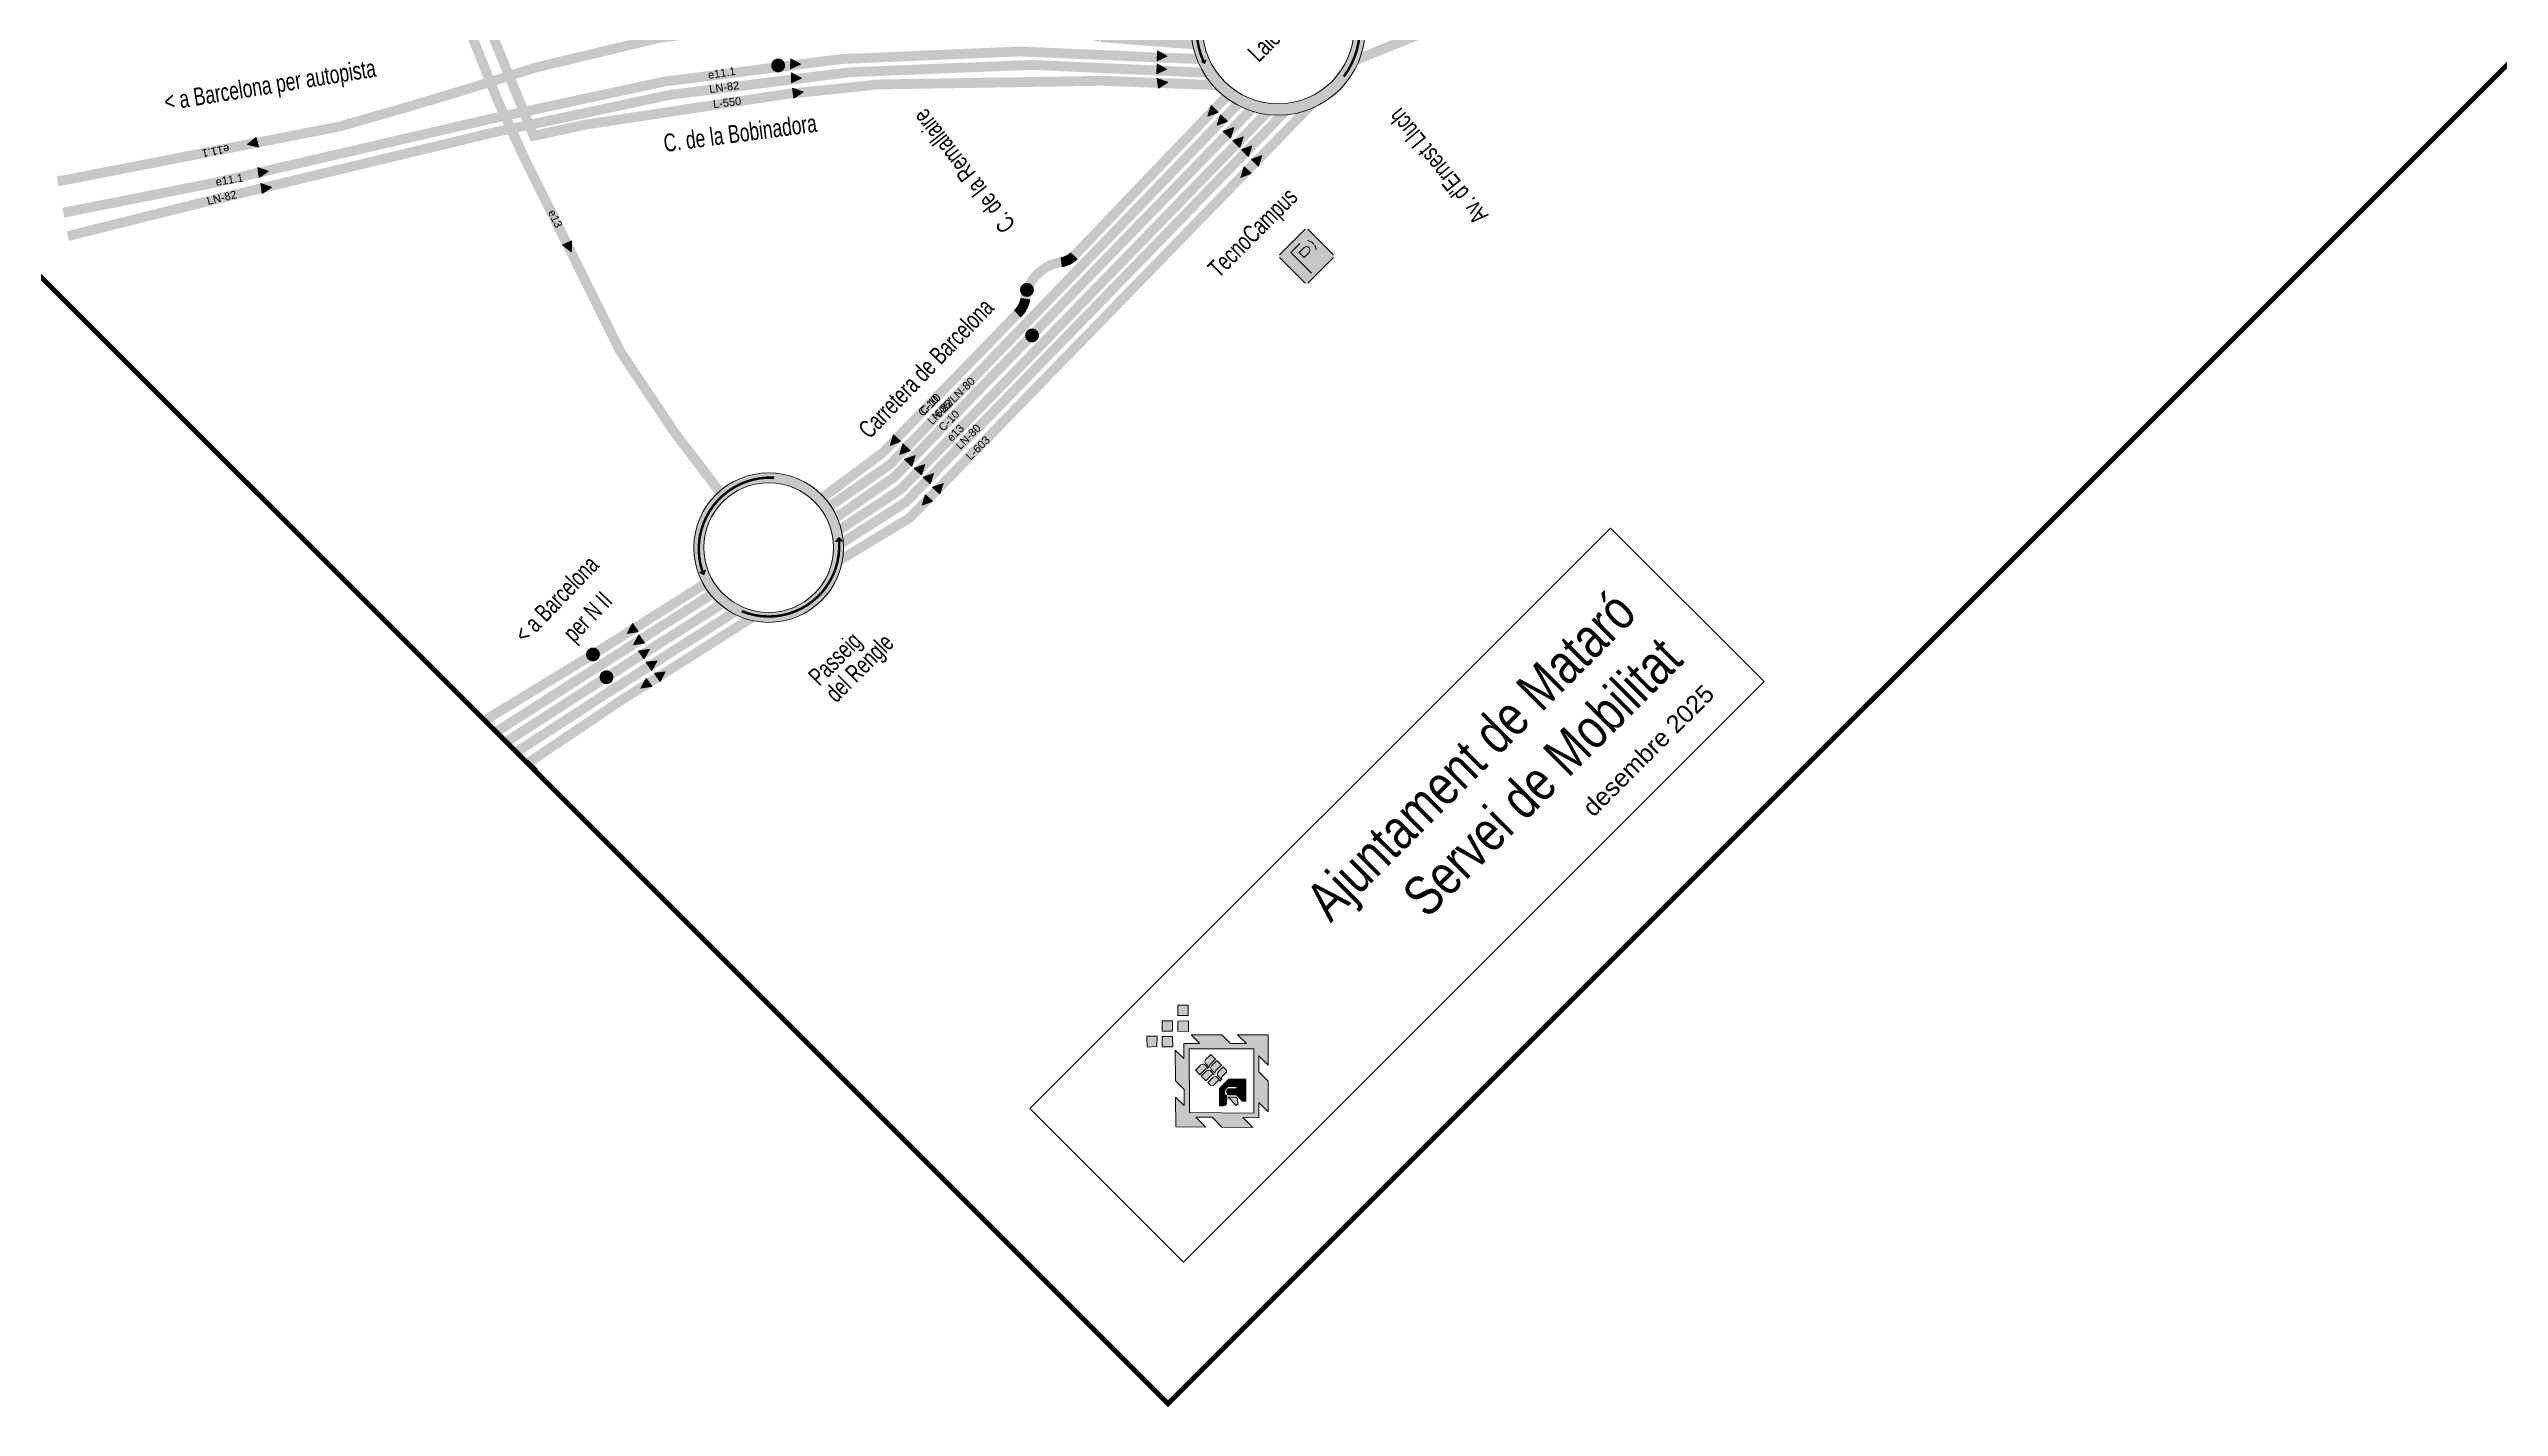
# Model space of a CAD drawing. Extents: x 449796 to 456316, y 4596501 to 4602531.
# Drawn here: x 451654 to 454127, y 4596501 to 4597873 of the extents above; entities that cross this region are included whole.
import ezdxf
from ezdxf.enums import TextEntityAlignment as Align

# ---------------------------------------------------------------- set-up
doc = ezdxf.new("R2010")
doc.units = 0
doc.linetypes.add('TRAZOSX2', pattern=[38.1, 25.4, -12.7])
doc.layers.get('0').update_dxf_attribs({"linetype": 'CONTINUOUS', "lineweight": 0})
for name, color, linetype, lineweight in [('BLANC', 7, 'CONTINUOUS', 0), ('CAPA_ROTONDES', 250, 'CONTINUOUS', 0), ('DIRECCIONS-PARADES', 7, 'CONTINUOUS', 0), ('L-550', 33, 'CONTINUOUS', 0), ('L-603', 33, 'CONTINUOUS', 0), ('L-605', 82, 'CONTINUOUS', 0), ('L-APARCAMENTPAGAMENT', 7, 'CONTINUOUS', 0), ('L-C10', 57, 'CONTINUOUS', 0), ('L-e11.1', 210, 'CONTINUOUS', 0), ('L-e13', 40, 'CONTINUOUS', 0), ('L-N80', 160, 'CONTINUOUS', 0), ('L-N82', 82, 'CONTINUOUS', 0), ('LOGO-MATARO', 7, 'CONTINUOUS', 0)]:
    doc.layers.add(name, color=color, linetype=linetype, lineweight=lineweight)
doc.styles.add('ARAIALN', font='arial.ttf', dxfattribs={"width": 0.8, "height": 18})
doc.styles.add('ARIAL', font='arial.ttf')

# ---------------------------------------------------------------- blocks, each defined once
blk = doc.blocks.new('A$C2B100E11')
at = {"layer": 'LOGO-MATARO'}
h = blk.add_hatch(color=256, dxfattribs=at)
h.paths.add_polyline_path([(11.14, 5.55), (6.51, 10.16), (1.99, 5.57), (6.53, 0.95)], flags=16)
h.paths.add_polyline_path([(3.26, 8.84), (5.44, 11.06), (5.44, 9.83), (6.5, 10.91), (7.66, 9.76), (7.66, 11), (9.84, 8.84), (9.84, 7.59), (10.98, 6.45), (10.98, 7.7), (13.16, 5.53), (10.98, 3.35), (10.98, 4.69), (9.84, 3.54), (9.84, 2.21), (7.66, 0.03), (7.66, 1.36), (6.57, 0.27), (5.44, 1.42), (5.44, 0), (3.26, 2.22), (3.26, 3.63), (2.11, 4.8), (2.11, 3.38), (0, 5.53), (2.11, 7.68), (2.11, 6.45), (3.26, 7.62)])
edge = h.paths.add_edge_path(flags=0)
edge.add_line((7.66, 6.44), (6.97, 6.44))
edge.add_arc((6.97, 6.09), 0.351, 88.7814, 157.4306)
edge.add_line((6.64, 6.22), (6.63, 5.6))
edge.add_arc((6.94, 5.51), 0.326, 110.3339, 164.0425, ccw=False)
edge.add_line((6.83, 5.82), (7.41, 5.81))
edge.add_arc((7.4, 6.08), 0.263, 271.9953, 354.3448)
edge.add_arc((-8.04, 6.15), 15.7, 359.6422, 361.0563)
edge = h.paths.add_edge_path(flags=0)
edge.add_line((5.44, 6.43), (6.12, 6.43))
edge.add_arc((6.13, 6.08), 0.351, 22.5694, 91.2186, ccw=False)
edge.add_line((6.45, 6.21), (6.47, 5.59))
edge.add_arc((6.16, 5.5), 0.326, 15.9575, 69.6661)
edge.add_line((6.27, 5.81), (5.69, 5.81))
edge.add_arc((5.7, 6.07), 0.263, 185.6552, 268.0047, ccw=False)
edge.add_arc((21.14, 6.14), 15.7, 178.9437, 180.3578, ccw=False)
h.paths.add_polyline_path([(5.84, 3.91), (6.38, 3.37), (6.39, 3.12), (6.04, 2.75), (5.83, 2.74)], flags=0)
edge = h.paths.add_edge_path(flags=0)
edge.add_line((7.66, 7.35), (7.66, 6.7))
edge.add_line((7.66, 6.7), (6.97, 6.7))
edge.add_arc((6.95, 6.27), 0.429, 88.0791, 139.1711)
edge.add_line((6.63, 6.55), (6.63, 7.11))
edge.add_arc((6.96, 7), 0.351, 98.0264, 162.8142, ccw=False)
edge.add_arc((7.29, -10.26), 17.62, 88.7852, 91.2148, ccw=False)
edge = h.paths.add_edge_path(flags=0)
edge.add_line((7.65, 8.19), (7.65, 7.54))
edge.add_line((7.65, 7.54), (6.95, 7.54))
edge.add_arc((6.94, 7.11), 0.429, 88.0791, 139.1711)
edge.add_line((6.62, 7.39), (6.62, 7.95))
edge.add_arc((6.95, 7.85), 0.351, 98.0264, 162.8142, ccw=False)
edge.add_arc((7.28, -9.42), 17.62, 88.7852, 91.2148, ccw=False)
edge = h.paths.add_edge_path(flags=0)
edge.add_line((5.43, 7.35), (5.43, 6.69))
edge.add_line((5.43, 6.69), (6.13, 6.69))
edge.add_arc((6.14, 6.27), 0.429, 40.8289, 91.9209, ccw=False)
edge.add_line((6.47, 6.55), (6.47, 7.1))
edge.add_arc((6.13, 7), 0.351, 17.1858, 81.9736)
edge.add_arc((5.81, -10.27), 17.62, 88.7852, 91.2148)
edge = h.paths.add_edge_path(flags=0)
edge.add_line((5.44, 8.19), (5.44, 7.54))
edge.add_line((5.44, 7.54), (6.14, 7.54))
edge.add_arc((6.15, 7.11), 0.429, 40.8289, 91.9209, ccw=False)
edge.add_line((6.48, 7.39), (6.48, 7.94))
edge.add_arc((6.14, 7.84), 0.351, 17.1858, 81.9736)
edge.add_arc((5.82, -9.43), 17.62, 88.7852, 91.2148)
h.paths.add_polyline_path([(8.08, 13.35), (8.81, 14.08), (9.56, 13.35), (8.82, 12.59)])
h.paths.add_polyline_path([(6.97, 12.21), (7.69, 12.94), (8.45, 12.21), (7.71, 11.45)])
h.paths.add_polyline_path([(5.84, 13.35), (6.57, 14.08), (7.32, 13.35), (6.58, 12.59)])
h.paths.add_polyline_path([(4.74, 12.22), (5.47, 12.95), (6.22, 12.22), (5.48, 11.46)])
h.paths.add_polyline_path([(3.64, 13.29), (4.41, 14.09), (5.13, 13.33), (4.37, 12.64)])
edge = h.paths.add_edge_path(flags=0)
edge.add_line((4.59, 3.92), (5.83, 5.16))
edge.add_line((5.83, 5.16), (7.2, 5.16))
edge.add_line((7.2, 5.16), (8.4, 3.96))
edge.add_line((8.4, 3.96), (6.82, 2.38))
edge.add_line((6.82, 2.38), (6.58, 2.62))
edge.add_line((6.58, 2.62), (6.61, 3.5))
edge.add_line((6.61, 3.5), (6.01, 4.1))
edge.add_arc((6.4, 4.14), 0.391, 84.6151, 185.3849, ccw=False)
edge.add_line((6.43, 4.53), (7.07, 3.89))
edge.add_line((7.07, 3.89), (7.23, 4.05))
edge.add_line((7.23, 4.05), (6.59, 4.69))
edge.add_line((6.59, 4.69), (6.16, 4.69))
edge.add_arc((6.87, 3.55), 1.34, 121.9075, 145.9976)
edge.add_arc((5.63, 4.15), 0.193, -48.5094, 48.5094, ccw=False)
edge.add_line((5.76, 4.01), (5.38, 3.68))
edge.add_arc((5.12, 3.84), 0.305, 225, 328.8261, ccw=False)
edge.add_line((4.9, 3.62), (4.6, 3.92))
blk.add_hatch(color=256, dxfattribs=at).paths.add_polyline_path([(7.07, 3.89), (6.43, 4.53, 0.470404), (6.01, 4.1), (6.61, 3.5), (6.58, 2.62), (6.82, 2.38), (8.4, 3.96), (7.2, 5.16), (5.83, 5.16), (4.59, 3.93), (4.9, 3.62, 0.486794), (5.38, 3.68), (5.76, 4.01, 0.450565), (5.76, 4.3, -0.105502), (6.16, 4.69), (6.59, 4.69), (7.23, 4.05)])
for points in [[(3.64, 13.29), (4.41, 14.09), (5.13, 13.33), (4.37, 12.64)], [(4.74, 12.22), (5.47, 12.95), (6.22, 12.22), (5.48, 11.46)], [(5.84, 13.35), (6.57, 14.08), (7.32, 13.35), (6.58, 12.59)], [(6.97, 12.21), (7.69, 12.94), (8.45, 12.21), (7.71, 11.45)], [(8.08, 13.35), (8.81, 14.08), (9.56, 13.35), (8.82, 12.59)], [(3.26, 8.84), (5.44, 11.06), (5.44, 9.83), (6.5, 10.91), (7.66, 9.76), (7.66, 11), (9.84, 8.84), (9.84, 7.59), (10.98, 6.45), (10.98, 7.7), (13.16, 5.53), (10.98, 3.35), (10.98, 4.69), (9.84, 3.54), (9.84, 2.21), (7.66, 0.03), (7.66, 1.36), (6.57, 0.27), (5.44, 1.42), (5.44, 0), (3.26, 2.22), (3.26, 3.63), (2.11, 4.8), (2.11, 3.38), (0, 5.53), (2.11, 7.68), (2.11, 6.45), (3.26, 7.62)], [(11.14, 5.55), (6.51, 10.16), (1.99, 5.57), (6.53, 0.95)], [(5.84, 3.91), (6.38, 3.37), (6.39, 3.12), (6.04, 2.75), (5.83, 2.74)]]:
    blk.add_lwpolyline(points, close=True)
for points in [[(5.44, 8.19), (5.44, 7.54), (6.14, 7.54, -0.226699), (6.48, 7.39), (6.48, 7.94, 0.290469), (6.19, 8.19, 0.010602)], [(7.65, 8.19), (7.65, 7.54), (6.95, 7.54, 0.226699), (6.62, 7.39), (6.62, 7.95, -0.290469), (6.9, 8.19, -0.010602)], [(5.43, 7.35), (5.43, 6.69), (6.13, 6.69, -0.226699), (6.47, 6.55), (6.47, 7.1, 0.290469), (6.18, 7.35, 0.010602)], [(5.44, 6.43), (6.12, 6.43, -0.308831), (6.45, 6.21), (6.47, 5.59, 0.238734), (6.27, 5.81), (5.69, 5.81, -0.375624), (5.44, 6.04, -0.00617)], [(7.66, 7.35), (7.66, 6.7), (6.97, 6.7, 0.226699), (6.63, 6.55), (6.63, 7.11, -0.290469), (6.91, 7.35, -0.010602)], [(7.66, 6.44), (6.97, 6.44, 0.308831), (6.64, 6.22), (6.63, 5.6, -0.238734), (6.83, 5.82), (7.41, 5.81, 0.375624), (7.66, 6.05, 0.00617)]]:
    blk.add_lwpolyline(points, format="xyb", close=True)
blk.add_lwpolyline([(4.59, 3.92), (5.83, 5.16), (7.2, 5.16), (8.4, 3.96), (6.82, 2.38), (6.58, 2.62), (6.61, 3.5), (6.01, 4.1, -0.470404), (6.43, 4.53), (7.07, 3.89), (7.23, 4.05), (6.59, 4.69), (6.16, 4.69, 0.105502), (5.76, 4.3, -0.450565), (5.76, 4.01), (5.38, 3.68, -0.486794), (4.9, 3.62), (4.6, 3.92)], format="xyb")
blk = doc.blocks.new('P')
at = {"layer": 'L-APARCAMENTPAGAMENT'}
blk.add_hatch(color=172, dxfattribs=at).paths.add_polyline_path([(1.4, 40, 0.414214), (-0.6, 38), (-0.6, 1.4, 0.414214), (1.4, -0.6), (38, -0.6, 0.414214), (40, 1.4), (40, 38, 0.414214), (38, 40)])
at = {"layer": 'L-APARCAMENTPAGAMENT', "true_color": 0xffffff}
h = blk.add_hatch(color=7, dxfattribs=at)
edge = h.paths.add_edge_path(flags=16)
edge.add_arc((24.1, 23.9), 3.5, 30.7106, 49.3001, ccw=False)
edge.add_arc((24.1, 23.9), 3.5, 5.5925, 30.7106, ccw=False)
edge.add_arc((24.1, 23.9), 3.5, 0, 5.5925, ccw=False)
edge.add_arc((24.1, 23.9), 3.5, -8.895, 0, ccw=False)
edge.add_arc((24.1, 23.9), 3.5, -29.7916, -8.895, ccw=False)
edge.add_arc((24.1, 23.9), 3.5, -51.2645, -29.7916, ccw=False)
edge.add_arc((24.1, 23.9), 3.5, 299.6228, 308.7355, ccw=False)
edge.add_arc((24.1, 23.9), 3.5, 279.6705, 299.6228, ccw=False)
edge.add_arc((24.1, 23.9), 3.5, 270, 279.6705, ccw=False)
edge.add_line((24.1, 20.4), (17.2, 20.4))
edge.add_line((17.2, 20.4), (17.2, 27.4))
edge.add_line((17.2, 27.4), (24.1, 27.4))
edge.add_arc((24.1, 23.9), 3.5, 64.2014, 90, ccw=False)
edge.add_arc((24.1, 23.9), 3.5, 49.3001, 64.2014, ccw=False)
edge = h.paths.add_edge_path()
edge.add_arc((24.1, 23.9), 9.58, 307.6794, 313.642)
edge.add_arc((24.1, 23.9), 9.58, 313.642, 322.5504)
edge.add_arc((24.1, 23.9), 9.58, -37.4496, -30.2036)
edge.add_arc((24.1, 23.9), 9.58, -30.2036, -24.893)
edge.add_arc((24.1, 23.9), 9.58, -24.893, -20.7417)
edge.add_arc((24.1, 23.9), 9.58, -20.7417, -11.7731)
edge.add_arc((24.1, 23.9), 9.58, -11.7731, -6.349)
edge.add_arc((24.1, 23.9), 9.58, -6.349, 0)
edge.add_arc((24.1, 23.9), 9.58, 0, 5.6673)
edge.add_arc((24.1, 23.9), 9.58, 5.6673, 12.1932)
edge.add_arc((24.1, 23.9), 9.58, 12.1932, 19.5277)
edge.add_arc((24.1, 23.9), 9.58, 19.5277, 32.6836)
edge.add_arc((24.1, 23.9), 9.58, 32.6836, 38.0298)
edge.add_arc((24.1, 23.9), 9.58, 38.0298, 48.4656)
edge.add_arc((24.1, 23.9), 9.58, 48.4656, 55.5625)
edge.add_arc((24.1, 23.9), 9.58, 55.5625, 61.6546)
edge.add_arc((24.1, 23.9), 9.58, 61.6546, 71.8293)
edge.add_arc((24.1, 23.9), 9.58, 71.8293, 90)
edge.add_line((24.1, 33.5), (11.1, 33.5))
edge.add_line((11.1, 33.5), (11.1, 3.9))
edge.add_line((11.1, 3.9), (17.2, 3.9))
edge.add_line((17.2, 3.9), (17.2, 14.3))
edge.add_line((17.2, 14.3), (24.1, 14.3))
edge.add_arc((24.1, 23.9), 9.58, 270, 286.2428)
edge.add_arc((24.1, 23.9), 9.58, 286.2428, 293.5077)
edge.add_arc((24.1, 23.9), 9.58, 293.5077, 301.4632)
edge.add_arc((24.1, 23.9), 9.58, 301.4632, 307.6794)
at = {"layer": 'BLANC', "color": 7, "true_color": 0xffffff}
blk.add_lwpolyline([(26.3, 26.6, -0.08129), (27.1, 25.7, -0.110039), (27.5, 24.3, -0.024407), (27.6, 23.9, -0.038831), (27.5, 23.4, -0.091432), (27.1, 22.2, -0.093968), (26.2, 21.2, -0.039783), (25.8, 20.9, -0.087279), (24.6, 20.5, -0.042221), (24.1, 20.4), (17.2, 20.4), (17.2, 27.4), (24.1, 27.4, -0.113046), (25.6, 27.1, -0.065111)], format="xyb", close=True, dxfattribs=at)
at = {"layer": 'L-APARCAMENTPAGAMENT', "color": 0}
for p, q in [((-0.6, 1.4), (-0.6, 38)), ((1.4, 40), (38, 40)), ((40, 38), (40, 1.4)), ((38, -0.6), (1.4, -0.6))]:
    blk.add_line(p, q, dxfattribs=at)
at = {"layer": 'L-APARCAMENTPAGAMENT', "color": 7, "true_color": 0xffffff}
for p, q in [((24.1, 33.5), (11.1, 33.5)), ((11.1, 33.5), (11.1, 3.9))]:
    blk.add_line(p, q, dxfattribs=at)
for start, end in [(32.6836, 38.0298), (19.5277, 32.6836), (12.1932, 19.5277), (5.6673, 12.1932), (360, 5.6673), (313.642, 322.5504), (322.5504, 329.7964), (329.7964, 335.107), (335.107, 339.2583), (339.2583, 348.2269), (353.651, 0)]:
    blk.add_arc((24.1, 23.9), 9.58, start, end, dxfattribs=at)
blk = doc.blocks.new('PARADA')
h = blk.add_hatch(color=7)
edge = h.paths.add_edge_path(flags=17)
edge.add_arc((-2.1, -1.3), 2.16, 0, 360)
edge = h.paths.add_edge_path()
edge.add_arc((-2.1, -1.3), 3.24, 0, 360)
blk.add_hatch(color=0).paths.add_polyline_path([(-0.4, 0.5, 1), (-3.9, -3.1, 1)])
at = {"color": 0}
blk.add_circle((-2.1, -1.3), 2.5, dxfattribs=at)
blk = doc.blocks.new('DIRECCIO')
at = {"layer": 'DIRECCIONS-PARADES', "linetype": 'TRAZOSX2', "extrusion": (-1.22257e-16, 7.05676e-18, -1)}
blk.add_hatch(color=0, dxfattribs=at).paths.add_polyline_path([(-0.6, 10), (0, 0), (9.7, 5.6)])
at = {"layer": 'DIRECCIONS-PARADES', "color": 0, "linetype": 'TRAZOSX2', "extrusion": (-1.22257e-16, 7.05676e-18, -1)}
for p, q in [((0.6, 10), (-9.7, 5.6)), ((-9.7, 5.6), (0, 0))]:
    blk.add_line(p, q, dxfattribs=at)
at = {"layer": 'DIRECCIONS-PARADES', "linetype": 'TRAZOSX2', "extrusion": (-1.22257e-16, 7.05676e-18, -1)}
blk.add_line((0, 0), (0.6, 10), dxfattribs=at)

msp = doc.modelspace()

# ---------------------------------------------------------------- hatches: boundary and pattern name
at = {"layer": 'CAPA_ROTONDES'}
h = msp.add_hatch(color=256, dxfattribs=at)
h.paths.add_polyline_path([(452957.1, 4597955.7, 1), (452833, 4597831.6, 1)])
h.paths.add_polyline_path([(452949, 4597947.6, -1), (452841, 4597839.6, -1)], flags=16)
at = {"layer": 'CAPA_ROTONDES', "linetype": 'TRAZOSX2', "true_color": 0xffffff}
for points in [[(452822.9, 4597862), (452819.6, 4597860.9, 0.000316), (452819.6, 4597860.8), (452816.8, 4597859.8), (452820.9, 4597857.3)], [(452451.8, 4597375.4), (452448.3, 4597375.4), (452451.7, 4597379.3), (452454.8, 4597375.6), (452451.8, 4597375.5, -0.000321)], [(452317.1, 4597346.2), (452313.8, 4597345.2, 0.000316), (452313.8, 4597345.1), (452311, 4597344), (452315.2, 4597341.5)]]:
    msp.add_hatch(color=7, dxfattribs=at).paths.add_polyline_path(points)
at = {"layer": 'CAPA_ROTONDES'}
h = msp.add_hatch(color=256, dxfattribs=at)
h.paths.add_polyline_path([(452434.1, 4597422.5, 1), (452327.3, 4597315.7, 1)])
h.paths.add_polyline_path([(452427, 4597415.4, -1), (452334.4, 4597322.7, -1)], flags=16)

# ---------------------------------------------------------------- linework, layer by layer
at = {"const_width": 5}
msp.add_lwpolyline([(452783.8, 4596504.8), (456312, 4600033), (453817.1, 4602527.9), (450288.9, 4598999.8)], close=True, dxfattribs=at)
msp.add_lwpolyline([(452644.3, 4596802.7), (453230.5, 4597388.8), (453385.5, 4597233.8), (452799.3, 4596647.7)], close=True)
for centre, radius in [((452895, 4597893.6), 87.8), ((452895, 4597893.6), 76.4), ((452380.7, 4597369.1), 75.5), ((452380.7, 4597369.1), 65.5)]:
    msp.add_circle(centre, radius)
at = {"layer": 'CAPA_ROTONDES', "color": 254, "linetype": 'TRAZOSX2'}
for p, q in [((452451.7, 4597379.3), (452448.3, 4597375.4)), ((452448.3, 4597375.4), (452451.8, 4597375.4)), ((452454.8, 4597375.6), (452451.7, 4597379.3)), ((452451.8, 4597375.5), (452454.8, 4597375.6)), ((452313.8, 4597345.1), (452311, 4597344)), ((452311, 4597344), (452315.2, 4597341.5)), ((452317.1, 4597346.2), (452313.8, 4597345.2)), ((452315.2, 4597341.5), (452317.1, 4597346.2))]:
    msp.add_line(p, q, dxfattribs=at)
at = {"layer": 'CAPA_ROTONDES', "color": 7, "true_color": 0xffffff, "const_width": 2.5}
for points in [[(452819.8, 4597859.6, -0.47736), (452877.1, 4597972.6, -1.507607)], [(452929.2, 4597968, -0.479284), (452961.2, 4597844.7, -1.507607)], [(452313.8, 4597345.1, -0.529278), (452386.2, 4597439.7, -1.507607)], [(452451.8, 4597375.5, -0.55585), (452353.6, 4597304.9, -1.507607)]]:
    msp.add_lwpolyline(points, format="xyb", dxfattribs=at)
at = {"layer": 'L-550', "const_width": 10}
msp.add_lwpolyline([(451939, 4598267.7), (451996.8, 4598137.8), (452088.5, 4597919.3), (452143.5, 4597784.9), (452195.9, 4597796.2), (452399.2, 4597827.2), (452492.2, 4597836.8), (452615.6, 4597838.8), (452717.1, 4597840.5), (452836.8, 4597835.9)], dxfattribs=at)
at = {"layer": 'L-603'}
msp.add_line((452137.9, 4597154), (452146.9, 4597145.5), dxfattribs=at)
at = {"layer": 'L-603', "const_width": 10}
for points in [[(452973.5, 4597861.6), (453661.5, 4598138), (454022.2, 4598482.5)], [(452449.1, 4597354.3), (452523.3, 4597399.3), (452932.7, 4597820.7)], [(452230.1, 4597213.8), (452368.5, 4597301.3)]]:
    msp.add_lwpolyline(points, dxfattribs=at)
at = {"layer": 'L-603', "linetype": 'TRAZOSX2', "ltscale": 0.4, "const_width": 10}
msp.add_lwpolyline([(452230.1, 4597213.8), (452137.3, 4597151.3)], dxfattribs=at)
at = {"layer": 'L-605', "const_width": 10}
msp.add_lwpolyline([(452828.4, 4597848.4, 0.085021), (452102.1, 4597788.1), (451816.1, 4597719.3)], format="xyb", dxfattribs=at)
for points in [[(452442.2, 4597410.7), (452503.3, 4597453.2), (452859.1, 4597822.1)], [(452209.2, 4597249.3), (452327.3, 4597324.6)]]:
    msp.add_lwpolyline(points, dxfattribs=at)
at = {"layer": 'L-605', "linetype": 'TRAZOSX2', "ltscale": 0.4, "const_width": 10}
for points in [[(451816.1, 4597719.3), (451673.3, 4597683.7)], [(452209.2, 4597249.3), (452105.6, 4597183)]]:
    msp.add_lwpolyline(points, dxfattribs=at)
at = {"layer": 'L-C10'}
msp.add_lwpolyline([(452433.9, 4597418.7, 10, 10, 0), (452495.3, 4597464.4, 10, 10, 0), (452631.6, 4597605.1, 10, 10, 0.168215), (452639.8, 4597620.4, 10, 10, -0.340705), (452676, 4597657.3, 10, 10, 0.163799), (452689, 4597663.8, 10, 10, 0), (452845.2, 4597827.1, 0, 0, 0)], format="xyseb", dxfattribs=at)
at = {"layer": 'L-C10', "const_width": 10}
for points in [[(452447.4, 4597398.7), (452507.2, 4597440.1), (452872.5, 4597816.4)], [(452202.6, 4597260.7), (452320.3, 4597335)], [(452216.1, 4597237.7), (452337.8, 4597315)]]:
    msp.add_lwpolyline(points, dxfattribs=at)
at = {"layer": 'L-C10', "linetype": 'TRAZOSX2', "ltscale": 0.4, "const_width": 10}
for points in [[(452202.6, 4597260.7), (452094, 4597194.6)], [(452216.1, 4597237.7), (452115.7, 4597172.9)]]:
    msp.add_lwpolyline(points, dxfattribs=at)
at = {"layer": 'L-e11.1', "const_width": 10}
for points in [[(452813.8, 4597876.9), (452715.8, 4597884.5, 0.105922), (452522, 4597908.4, 0.068537), (452145.3, 4597853.8, -0.010741), (451946.2, 4597794), (451804, 4597766.3)], [(452814.4, 4597862.4, 0.08494), (452098.7, 4597801.7), (451821, 4597737.4)]]:
    msp.add_lwpolyline(points, format="xyb", dxfattribs=at)
at = {"layer": 'L-e11.1', "linetype": 'TRAZOSX2', "ltscale": 0.4, "const_width": 10}
for points in [[(451804, 4597766.3), (451663, 4597738.8)], [(451821, 4597737.4), (451668.7, 4597707.3)]]:
    msp.add_lwpolyline(points, dxfattribs=at)
at = {"layer": 'L-e13', "const_width": 10}
msp.add_lwpolyline([(452332.4, 4597424.1), (452285.7, 4597485.3), (452231, 4597567.1), (452134.6, 4597761.5), (452107, 4597820.9, 0.009784), (451925.4, 4598261.3)], format="xyb", dxfattribs=at)
msp.add_lwpolyline([(452451, 4597386.3), (452514, 4597427.9), (452887.6, 4597812.4)], dxfattribs=at)
at = {"layer": 'L-N80', "const_width": 10}
for points in [[(452451.8, 4597372), (452518.9, 4597414.8), (452901.5, 4597808.9)], [(452223.1, 4597225.7), (452350.3, 4597306.6)]]:
    msp.add_lwpolyline(points, dxfattribs=at)
at = {"layer": 'L-N80', "linetype": 'TRAZOSX2', "ltscale": 0.4, "const_width": 10}
msp.add_lwpolyline([(452223.1, 4597225.7), (452126, 4597162.6)], dxfattribs=at)
at = {"layer": 'L-N82', "const_width": 10}
msp.add_lwpolyline([(452828.4, 4597848.4, 0.085021), (452102.1, 4597788.1), (451816.1, 4597719.3)], format="xyb", dxfattribs=at)
for points in [[(452442.2, 4597410.7), (452503.3, 4597453.2), (452859.1, 4597822.1)], [(452209.2, 4597249.3), (452327.3, 4597324.6)]]:
    msp.add_lwpolyline(points, dxfattribs=at)
at = {"layer": 'L-N82', "linetype": 'TRAZOSX2', "ltscale": 0.4, "const_width": 10}
for points in [[(451816.1, 4597719.3), (451673.3, 4597683.7)], [(452209.2, 4597249.3), (452105.6, 4597183)]]:
    msp.add_lwpolyline(points, dxfattribs=at)

# ---------------------------------------------------------------- block references
at = {"xscale": 10, "yscale": 10, "zscale": 10, "rotation": 45.00000000000002}
msp.add_blockref('A$C2B100E11', (452830.9, 4596745.1), dxfattribs=at)
at = {"layer": 'L-550', "color": 7, "true_color": 0xffffff, "rotation": 190.655124021283}
for p in [(452404.9, 4597832.9), (452772.9, 4597842.9)]:
    msp.add_blockref('DIRECCIO', p, dxfattribs=at)
at = {"layer": 'L-603', "color": 7, "linetype": 'TRAZOSX2', "true_color": 0xffffff}
for p, rotation in [((452867.9, 4597761.2), 229.6208852666943), ((452867.8, 4597746.7), 49.6208852784405), ((452546.1, 4597415.6), 49.6208852784405), ((452546.2, 4597430.2), 229.6208852666943), ((452265.3, 4597242.2), 218.3344544566332), ((452262.8, 4597228.7), 38.33445446837948)]:
    msp.add_blockref('DIRECCIO', p, dxfattribs=dict(at, rotation=rotation))
at = {"layer": 'L-605', "color": 7, "linetype": 'TRAZOSX2', "true_color": 0xffffff}
for p, rotation in [((452403.9, 4597848.5), 181.7165394418844), ((452772.9, 4597857.6), 181.7165394418844), ((452844, 4597799.3), 49.6208852784405), ((452523.5, 4597466.8), 49.6208852784405)]:
    msp.add_blockref('DIRECCIO', p, dxfattribs=dict(at, rotation=rotation))
at = {"layer": 'L-605', "color": 7, "true_color": 0xffffff, "rotation": 38.33445446837948}
msp.add_blockref('DIRECCIO', (452255.4, 4597272.7), dxfattribs=at)
at = {"layer": 'L-APARCAMENTPAGAMENT', "color": 0, "rotation": 45.00000000000001}
msp.add_blockref('P', (452923.5, 4597635.6), dxfattribs=at)
at = {"layer": 'L-C10', "color": 7, "true_color": 0xffffff}
for p, rotation in [((452834.5, 4597808.6), 49.6208852784405), ((452839.6, 4597789.6), 229.6208852666943), ((452513.9, 4597476.1), 49.6208852784405), ((452517.9, 4597458.4), 229.6208852666943), ((452249, 4597284.1), 38.33445446837948), ((452249.4, 4597264.9), 218.3344544566332)]:
    msp.add_blockref('DIRECCIO', p, dxfattribs=dict(at, rotation=rotation))
at = {"layer": 'L-C10', "color": 7, "true_color": 0xffffff, "xscale": 2.16, "yscale": 2.16, "zscale": 2.16, "rotation": 45.00000000000001}
for p in [(452642.6, 4597634.5), (452647.8, 4597588.5), (452204.6, 4597266.4), (452218.2, 4597243.4)]:
    msp.add_blockref('PARADA', p, dxfattribs=at)
at = {"layer": 'L-e11.1', "color": 7, "linetype": 'TRAZOSX2', "true_color": 0xffffff, "xscale": 2.16, "yscale": 2.16, "zscale": 2.16, "rotation": 45.00000000000001}
msp.add_blockref('PARADA', (452391.5, 4597861.2), dxfattribs=at)
at = {"layer": 'L-e11.1', "color": 7, "linetype": 'TRAZOSX2', "true_color": 0xffffff}
for p, rotation in [((452403.2, 4597862.5), 181.7165394418844), ((452773.2, 4597870.7), 181.7165394418844), ((451865.6, 4597773.4), 16.34828989851237), ((451864.9, 4597752.8), 191.4125888535151)]:
    msp.add_blockref('DIRECCIO', p, dxfattribs=dict(at, rotation=rotation))
at = {"layer": 'L-e13', "color": 7, "true_color": 0xffffff, "rotation": 229.6208852666943}
for p in [(452849.2, 4597780.1), (452527.7, 4597449.4)]:
    msp.add_blockref('DIRECCIO', p, dxfattribs=at)
at = {"layer": 'L-N80', "color": 7, "linetype": 'TRAZOSX2', "true_color": 0xffffff}
for p, rotation in [((452857.9, 4597771.1), 229.6208852666943), ((452536.5, 4597440.3), 229.6208852666943), ((452257.2, 4597253.3), 218.3344544566332)]:
    msp.add_blockref('DIRECCIO', p, dxfattribs=dict(at, rotation=rotation))
at = {"layer": 'L-N82', "color": 7, "linetype": 'TRAZOSX2', "true_color": 0xffffff}
for p, rotation in [((452403.9, 4597848.5), 181.7165394418844), ((452772.9, 4597857.6), 181.7165394418844), ((452844, 4597799.3), 49.6208852784405), ((451868.1, 4597736.7), 191.4125888535151), ((452181.8, 4597679), 118.5465732646954), ((452523.5, 4597466.8), 49.6208852784405)]:
    msp.add_blockref('DIRECCIO', p, dxfattribs=dict(at, rotation=rotation))
at = {"layer": 'L-N82', "color": 7, "true_color": 0xffffff, "rotation": 38.33445446837948}
msp.add_blockref('DIRECCIO', (452255.4, 4597272.7), dxfattribs=at)

# ---------------------------------------------------------------- texts
at = {"color": 0, "style": 'ARAIALN', "width": 0.7}
for s, rotation, p in [('Laietana', 45, (452875.3, 4597858.3)), ('< a Barcelona per autopista', 9.2186, (451772.3, 4597810.3)), ('C. de la Remallaire', 127.7436, (452630.7, 4597695.7)), ("Av. d'Ernest Lluch", 129.0837, (453107.8, 4597704.9)), ('C. de la Bobinadora', 7.6372, (452276, 4597768.5)), ('TecnoCampus', 45, (452835, 4597640.5)), ('Carretera de Barcelona', 46.1902, (452482.6, 4597478)), ('< a Barcelona', 46.1902, (452135.2, 4597271.5)), ('per N II', 46.1902, (452184.3, 4597272.4)), ('Passeig', 45, (452431.8, 4597228.6)), ('del Rengle', 45, (452448.9, 4597211.6))]:
    msp.add_text(s, height=18, rotation=rotation, dxfattribs=at).set_placement(p)
at = {"color": 0, "style": 'ARIAL'}
msp.add_text('desembre 2025', height=18, rotation=45, dxfattribs=at).set_placement((453336.7, 4597219.7), align=Align.RIGHT)
at = {"layer": 'L-550', "color": 7, "true_color": 0xffffff, "style": 'ARAIALN'}
msp.add_text('L-550', height=8, rotation=6.6808, dxfattribs=at).set_placement((452325, 4597812.9))
at = {"layer": 'L-603', "color": 0, "style": 'ARAIALN'}
msp.add_text('L-603', height=8, rotation=45, dxfattribs=at).set_placement((452584.6, 4597456.8))
at = {"layer": 'L-605', "color": 0, "style": 'ARAIALN'}
msp.add_text('L-605/LN-80', height=8, rotation=45, dxfattribs=at).set_placement((452545.8, 4597492.5))
at = {"layer": 'L-C10', "color": 7, "true_color": 0xffffff, "style": 'ARAIALN'}
for p in [(452536.2, 4597501), (452556.9, 4597486)]:
    msp.add_text('C-10', height=8, rotation=45, dxfattribs=at).set_placement(p)
at = {"layer": 'L-C10', "color": 0, "style": 'ARAIALN'}
msp.add_text('C-10', height=8, rotation=45, dxfattribs=at).set_placement((452538, 4597502.9))
at = {"layer": 'L-e11.1', "color": 0, "style": 'ARAIALN'}
for rotation, p in [(9.0561, (452320.1, 4597842.2)), (190.8042, (451835.5, 4597776)), (9.0561, (451823.2, 4597734.4))]:
    msp.add_text('e11.1', height=8, rotation=rotation, dxfattribs=at).set_placement(p)
at = {"layer": 'L-e13', "color": 0, "style": 'ARAIALN'}
for rotation, p in [(295.668, (452157.7, 4597707.9)), (45, (452565.4, 4597475.6))]:
    msp.add_text('e13', height=8, rotation=rotation, dxfattribs=at).set_placement(p)
at = {"layer": 'L-N80', "color": 7, "true_color": 0xffffff, "style": 'ARAIALN'}
msp.add_text('LN-80', height=8, rotation=45, dxfattribs=at).set_placement((452574.1, 4597467.5))
at = {"layer": 'L-N82', "color": 0, "style": 'ARAIALN'}
for rotation, p in [(7.9405, (452321.3, 4597828)), (13.6503, (451814.8, 4597715)), (45, (452545.8, 4597492.5))]:
    msp.add_text('LN-82', height=8, rotation=rotation, dxfattribs=at).set_placement(p)
at = {"layer": 'LOGO-MATARO', "style": 'ARIAL', "width": 0.8}
for s, p in [('Ajuntament de Mataró', (453258.9, 4597300.3)), ('Servei de Mobilitat', (453305.5, 4597253.7))]:
    msp.add_text(s, height=40, rotation=45, dxfattribs=at).set_placement(p, align=Align.RIGHT)

doc.saveas('drawing.dxf')
